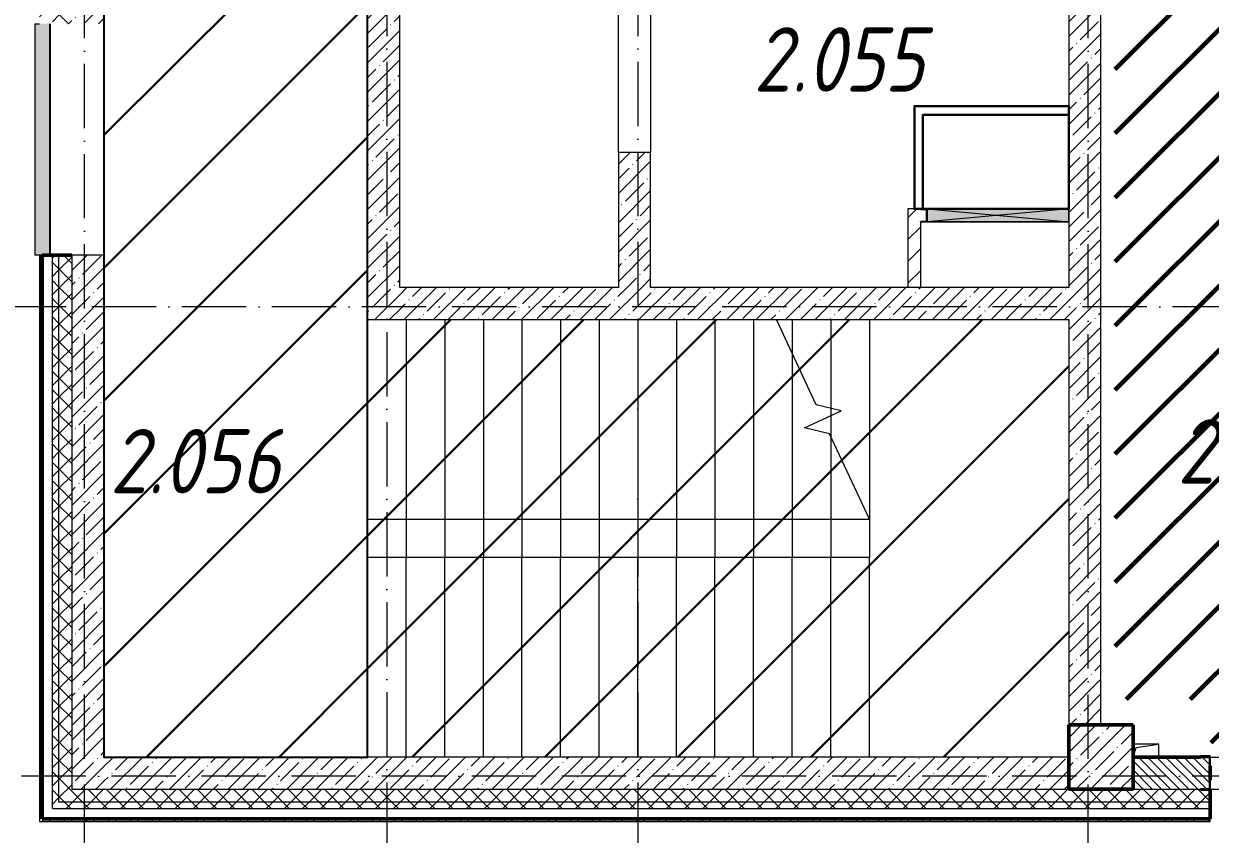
# Model space of a CAD drawing. Header units: millimetres. Extents: x -606178 to 312196, y -19338 to 632709.
# Drawn here: x -267724 to -258501, y 449525 to 455825 of the extents above; entities that cross this region are included whole.
import ezdxf

# ---------------------------------------------------------------- set-up
doc = ezdxf.new("R2010")
doc.units = ezdxf.units.MM
doc.linetypes.add('50_200_ШТРИХ_1Т_ш5_п1_п1_', pattern=[700, 500, -100, 0, -100])
for name, color, linetype, lineweight in [('4) ЛЕстницы', 5, 'Continuous', 30), ('6.4.1) Окр пт с инж. ПТ2.16', 3, 'Continuous', 60), ('A-DETL-GENF-OTLN', 7, 'Continuous', 9), ('A-FLOR-____-OTLN', 7, 'Continuous', 9), ('A-GENM-____-MCUT', 7, 'Continuous', 25), ('A-GENM-____-OTLN', 7, 'Continuous', 9), ('A-GENM-____-OTLN-1', 7, 'Continuous', 25), ('A-GLAZ-____-OTLN', 7, 'Continuous', 9), ('A-WALL-____-MCUT-1', 7, 'Continuous', 9), ('A-WALL-____-MCUT-2', 7, 'Continuous', 50), ('A-WALL-____-MCUT-3', 7, 'Continuous', 9), ('A-WALL-____-OTLN', 7, 'Continuous', 9), ('A-WALL-____-PATT-1', 7, 'Continuous', 9), ('A-WALL-FNSH-MCUT-1', 7, 'Continuous', 9), ('S-COLS-____-MCUT', 7, 'Continuous', 50), ('S-COLS-____-OTLN', 7, 'Continuous', 9), ('S-GRID-____-OTLN-1', 7, '50_200_ШТРИХ_1Т_ш5_п1_п1_', 9), ('S-STRS-____-MBND', 7, 'Continuous', 9), ('S-STRS-____-OTLN-1', 7, 'Continuous', 9), ('Марки помещений', 7, 'Continuous', 9)]:
    doc.layers.add(name, color=color, linetype=linetype, lineweight=lineweight)
doc.layers.add('A-GLAZ-____-OTLN-1', color=7, linetype='Continuous', lineweight=9, true_color=0xc0c0c0)
doc.styles.add('ISOCPEUR_I_3', font='isocpeui.ttf', dxfattribs={"width": 0.85, "height": 2.2})
pattern_1 = [(45, (-264901.3, 451794.26), (-114.0493, 114.0493), []), (45, (-264787.25, 451794.26), (-114.0493, 114.0493), [201.612, -40.322, 3.353, -36.97])]
pattern_2 = [(45, (-264901.3, 451794.26), (-70.71068, 70.71068), []), (135, (-264901.3, 451794.26), (-70.71068, -70.71068), [])]
pattern_3 = [(45, (-264901.3, 451794.26), (-84.8528, 84.8528), [])]
pattern_4 = [(45, (-264901.3, 451794.26), (-85.5366, 85.5366), []), (45, (-264844.28, 451794.26), (-85.5366, 85.5366), [])]
pattern_5 = [(45, (-308161, 388080.6), (-516.365, 516.365), [])]

# ---------------------------------------------------------------- blocks, each defined once
blk = doc.blocks.new('BSC_Колонна _Прямоугольная - 500х500-V84-АР1_План отверстий 2 этажа в осях 1-64_А-ГГ')
at = {"layer": 'S-COLS-____-OTLN'}
h = blk.add_hatch(dxfattribs=at)
h.set_pattern_fill('FP_113', color=256, style=0, pattern_type=2)
h.set_pattern_definition([(45, (-5550, 1668.96), (-114.0493, 114.0493), []), (45, (-5435.95, 1668.96), (-114.0493, 114.0493), [201.613, -40.323, 3.353, -36.97])])
h.paths.add_polyline_path([(-250, -250), (250, -250), (250, 250), (-250, 250)], flags=0)
at = {"layer": 'S-COLS-____-MCUT'}
for p, q in [((250, 250), (-250, 250)), ((-250, 250), (-250, -250)), ((250, -250), (250, 250)), ((-250, -250), (250, -250))]:
    blk.add_line(p, q, dxfattribs=at)
blk = doc.blocks.new('Фахверк_СКБ_Уголок - 250_2700-27497298-АР1_План отверстий 2 этажа в осях 1-64_А-ГГ')
at = {"layer": 'A-GENM-____-MCUT'}
for p, q in [((200, 181), (125, 181)), ((125, 181), (125, 106)), ((125, 106), (131, 106)), ((131, 106), (131, 175)), ((131, 175), (200, 175)), ((200, 175), (200, 181)), ((131, -6), (125, -6)), ((125, -6), (125, -81)), ((125, -81), (200, -81)), ((131, -75), (131, -6)), ((200, -75), (131, -75)), ((200, -81), (200, -75))]:
    blk.add_line(p, q, dxfattribs=at)
blk = doc.blocks.new('AR_Отверстие прямоугольное _в плите_ - AR_Отверстие прямоугольное _в плите_-30510746-АР1_План отверстий 2 этажа в осях 1-64_А-ГГ')
at = {"layer": 'A-GENM-____-OTLN'}
for p, q in [((100, 50), (-100, 50)), ((-100, -50), (-75, 25)), ((-75, 25), (100, 50)), ((100, -50), (100, 50))]:
    blk.add_line(p, q, dxfattribs=at)
blk = doc.blocks.new('Отлив_СКБ - Отлив витража_120_НВФ-31885689-АР1_План отверстий 2 этажа в осях 1-64_А-ГГ')
at = {"layer": 'A-GLAZ-____-OTLN-1'}
for points in [[(1800, 2), (1800, 120), (0, 120), (0, 2), (1103.1, 2)], [(1103.1, 0), (1800, 0), (1800, 2), (0, 2), (0, 0)]]:
    blk.add_hatch(color=256, dxfattribs=at).paths.add_polyline_path(points, flags=0)
at = {"layer": 'A-GLAZ-____-OTLN'}
for p, q in [((0, 83), (0, 120)), ((1800, 120), (0, 120)), ((1800, 120), (1800, 83)), ((0, 2), (1800, 2)), ((1800, 0), (0, 0))]:
    blk.add_line(p, q, dxfattribs=at)
blk = doc.blocks.new('AR_Отверстие прямоугольное _в стене_ - AR_Отверстие прямоугольное _в стене__ОВ-36901919-АР1_План отверстий 2 этажа в осях 1-64_А-ГГ')
at = {"layer": 'A-GLAZ-____-OTLN'}
blk.add_hatch(color=256, dxfattribs=at).paths.add_polyline_path([(-550, -50), (550, -50), (550, 50), (-550, 50)], flags=0)
at = {"layer": 'A-DETL-GENF-OTLN'}
for p, q in [((-550, -50), (-550, 50)), ((-550, 50), (550, 50)), ((550, 50), (-550, -50)), ((-550, 50), (550, -50)), ((550, 50), (-550, 50)), ((-550, 50), (-550, -50)), ((550, 50), (550, -50)), ((550, -50), (550, 50)), ((550, -50), (-550, -50)), ((-550, -50), (550, -50))]:
    blk.add_line(p, q, dxfattribs=at)
blk = doc.blocks.new('154_Фахверк_СКБ_Швеллер - Тип_100_3960-V200-АР1_План отверстий 2 этажа в осях 1-64_А-ГГ')
at = {"layer": 'A-GENM-____-MCUT'}
for p, q in [((125, 50), (175, 50)), ((128, 47), (128, -47)), ((175, 47), (128, 47)), ((175, 50), (175, 47)), ((175, -50), (125, -50)), ((128, -47), (175, -47)), ((175, -47), (175, -50))]:
    blk.add_line(p, q, dxfattribs=at)

msp = doc.modelspace()

# ---------------------------------------------------------------- hatches: boundary and pattern name
at = {"layer": '4) ЛЕстницы'}
h = msp.add_hatch(dxfattribs=at)
h.set_pattern_fill('ANSI31', color=256, scale=230)
h.set_pattern_definition(pattern_5)
h.paths.add_polyline_path([(-267101.3011, 457625.3011), (-265051.3011, 457625.3011), (-265051.3011, 450125.3011), (-267101.3011, 450125.3011)])
h = msp.add_hatch(dxfattribs=at)
h.set_pattern_fill('ANSI31', color=256, scale=230)
h.set_pattern_definition(pattern_5)
h.paths.add_polyline_path([(-265051.3011, 453525.3011), (-259601.3011, 453525.3011), (-259601.3011, 450125.3011), (-265051.3011, 450125.3011)])
at = {"layer": '6.4.1) Окр пт с инж. ПТ2.16'}
h = msp.add_hatch(dxfattribs=at)
h.set_pattern_fill('ANSI31', color=256, scale=111)
h.paths.add_polyline_path([(-254833.3011, 457443.3011), (-256769.3011, 457443.3011), (-256769.3011, 455557.3011), (-254833.3011, 455557.3011)])
h.paths.add_polyline_path([(-257563.3011, 457563.3011), (-258989.3011, 457563.3011), (-258989.3011, 457263.3011), (-259239.3011, 457263.3011), (-259239.3011, 450575.3011), (-258631.3011, 450575.3011), (-258631.3011, 450237.3011), (-255113.3011, 450237.3011), (-255113.3011, 454613.3011), (-258263.3011, 454613.3011), (-258263.3011, 454937.3011), (-257563.3011, 454937.3011)])
h.paths.add_polyline_path([(-250713.3011, 454613.3011), (-251163.3011, 454613.3011), (-251163.3011, 454937.3011), (-250713.3011, 454937.3011), (-250713.3011, 457563.3011), (-252139.3011, 457563.3011), (-252139.3011, 454613.3011), (-254289.3011, 454613.3011), (-254289.3011, 450487.3011), (-253889.3011, 450487.3011), (-253889.3011, 450237.3011), (-251191.3011, 450237.3011), (-251191.3011, 450510.3011), (-250713.3011, 450510.3011)])
at = {"layer": 'A-WALL-____-PATT-1'}
h = msp.add_hatch(dxfattribs=at)
h.set_pattern_fill('FP_3', color=256, style=0, pattern_type=2)
h.set_pattern_definition(pattern_4)
h.paths.add_polyline_path([(-267601.3011, 449625.3011), (-267581.3011, 449625.3011), (-267581.3011, 454025.3011), (-267601.3011, 454025.3011), (-267601.3011, 452530.1677)], flags=0)
h.paths.add_polyline_path([(-267601.3011, 455825.3011), (-267581.3011, 455825.3011), (-267581.3011, 458575.3011), (-267601.3011, 458575.3011), (-267601.3011, 455970.1437)], flags=0)
h.paths.add_polyline_path([(-267581.3011, 460375.3011), (-267581.3011, 461290.3011), (-267601.3011, 461290.3011), (-267601.3011, 460375.3011)], flags=0)
h = msp.add_hatch(dxfattribs=at)
h.set_pattern_fill('FP_1', color=256, style=0, pattern_type=2)
h.set_pattern_definition(pattern_2)
h.paths.add_polyline_path([(-267501.3011, 449725.3011), (-267451.3011, 449725.3011), (-267451.3011, 454025.3011), (-267501.3011, 454025.3011), (-267501.3011, 452530.1677)], flags=0)
h.paths.add_polyline_path([(-267451.3011, 455825.3011), (-267451.3011, 458575.3011), (-267501.3011, 458575.3011), (-267501.3011, 455825.3011)], flags=0)
h.paths.add_polyline_path([(-267451.3011, 460375.3011), (-267451.3011, 461310.3011), (-267501.3011, 461310.3011), (-267501.3011, 460375.3011)], flags=0)
h = msp.add_hatch(dxfattribs=at)
h.set_pattern_fill('FP_1', color=256, style=0, pattern_type=2)
h.set_pattern_definition(pattern_2)
h.paths.add_polyline_path([(-267451.3011, 449775.3011), (-267351.3011, 449775.3011), (-267351.3011, 454025.3011), (-267451.3011, 454025.3011), (-267451.3011, 452530.1677)], flags=0)
h.paths.add_polyline_path([(-267351.3011, 455825.3011), (-267351.3011, 458500.3011), (-267357.3011, 458500.3011), (-267357.3011, 458575.3011), (-267451.3011, 458575.3011), (-267451.3011, 455825.3011)], flags=0)
h.paths.add_polyline_path([(-267357.3011, 460375.3011), (-267357.3011, 460450.3011), (-267351.3011, 460450.3011), (-267351.3011, 461310.3011), (-267451.3011, 461310.3011), (-267451.3011, 460375.3011)], flags=0)
h = msp.add_hatch(dxfattribs=at)
h.set_pattern_fill('FP_25', color=256, style=0, pattern_type=2)
h.set_pattern_definition(pattern_1)
h.paths.add_polyline_path([(-267351.3011, 449875.3011), (-267101.3011, 449875.3011), (-267101.3011, 454025.3011), (-267351.3011, 454025.3011), (-267351.3011, 452530.1677)], flags=0)
h.paths.add_polyline_path([(-267101.3011, 455825.3011), (-267101.3011, 457625.3011), (-267351.3011, 457625.3011), (-267351.3011, 455825.3011)], flags=0)
h = msp.add_hatch(dxfattribs=at)
h.set_pattern_fill('FP_25', color=256, style=0, pattern_type=2)
h.set_pattern_definition(pattern_1)
h.paths.add_polyline_path([(-264914.9907, 453525.3011), (-264801.3011, 453525.3011), (-264801.3011, 457625.3011), (-265051.3011, 457625.3011), (-265051.3011, 453525.3011)], flags=0)
h = msp.add_hatch(dxfattribs=at)
h.set_pattern_fill('FP_25', color=256, style=0, pattern_type=2)
h.set_pattern_definition(pattern_1)
h.paths.add_polyline_path([(-259351.3011, 453775.3011), (-259351.3011, 457375.3011), (-259601.3011, 457375.3011), (-259601.3011, 453775.3011)], flags=0)
h = msp.add_hatch(dxfattribs=at)
h.set_pattern_fill('FP_25', color=256, style=0, pattern_type=2)
h.set_pattern_definition(pattern_1)
h.paths.add_polyline_path([(-263101.3011, 453775.3011), (-262851.3011, 453775.3011), (-262851.3011, 454825.3011), (-263101.3011, 454825.3011)], flags=0)
h.paths.add_polyline_path([(-262851.3011, 456175.3011), (-262851.3011, 456475.3011), (-263101.3011, 456475.3011), (-263101.3011, 456175.3011)], flags=0)
h = msp.add_hatch(dxfattribs=at)
h.set_pattern_fill('FP_4', color=256, style=0, pattern_type=2)
h.set_pattern_definition(pattern_3)
h.paths.add_polyline_path([(-260851.3011, 454285.3011), (-260751.3011, 454285.3011), (-260751.3011, 454288.3011), (-260704.3011, 454289.3881), (-260704.3011, 454382.3011), (-260751.3011, 454382.3011), (-260751.3011, 454385.3011), (-260851.3011, 454385.3011), (-260851.3011, 454288.3011)], flags=0)
h = msp.add_hatch(dxfattribs=at)
h.set_pattern_fill('FP_4', color=256, style=0, pattern_type=2)
h.set_pattern_definition(pattern_3)
h.paths.add_polyline_path([(-260751.3011, 453775.3011), (-260751.3011, 454285.3011), (-260851.3011, 454285.3011), (-260851.3011, 453775.3011)], flags=0)
h = msp.add_hatch(dxfattribs=at)
h.set_pattern_fill('FP_25', color=256, style=0, pattern_type=2)
h.set_pattern_definition(pattern_1)
h.paths.add_polyline_path([(-259351.3011, 453525.3011), (-259351.3011, 453775.3011), (-264801.3011, 453775.3011), (-264801.3011, 453525.3011), (-259601.3011, 453525.3011)], flags=0)
h = msp.add_hatch(dxfattribs=at)
h.set_pattern_fill('FP_25', color=256, style=0, pattern_type=2)
h.set_pattern_definition(pattern_1)
h.paths.add_polyline_path([(-259351.3011, 450375.3011), (-259351.3011, 453525.3011), (-259601.3011, 453525.3011), (-259601.3011, 450375.3011)], flags=0)
h = msp.add_hatch(dxfattribs=at)
h.set_pattern_fill('FP_25', color=256, style=0, pattern_type=2)
h.set_pattern_definition(pattern_1)
h.paths.add_polyline_path([(-259601.3011, 449875.3011), (-259601.3011, 450125.3011), (-267101.3011, 450125.3011), (-267101.3011, 449875.3011), (-259612.5978, 449875.3011)], flags=0)
h = msp.add_hatch(dxfattribs=at)
h.set_pattern_fill('FP_6', color=256, style=0, pattern_type=2)
h.set_pattern_definition([(135, (-264901.3, 451794.26), (-35.35534, -35.35534), [])])
h.paths.add_polyline_path([(-254501.3011, 449875.3011), (-254501.3011, 450125.3011), (-257495.3011, 450125.3011), (-257495.3011, 450056.3011), (-257501.3011, 450056.3011), (-257501.3011, 449944.3011), (-257495.3011, 449944.3011), (-257495.3011, 449875.3011), (-256077.6692, 449875.3011)], flags=0)
h.paths.add_polyline_path([(-258576.3011, 449875.3011), (-258507.3011, 449875.3011), (-258507.3011, 449944.3011), (-258501.3011, 449944.3011), (-258501.3011, 450056.3011), (-258507.3011, 450056.3011), (-258507.3011, 450125.3011), (-259101.3011, 450125.3011), (-259101.3011, 449875.3011)], flags=0)
h = msp.add_hatch(dxfattribs=at)
h.set_pattern_fill('FP_1', color=256, style=0, pattern_type=2)
h.set_pattern_definition(pattern_2)
h.paths.add_polyline_path([(-163651.3011, 449775.3011), (-163651.3011, 449875.3011), (-172676.3011, 449875.3011), (-172676.3011, 449869.3011), (-172751.3011, 449869.3011), (-172751.3011, 449775.3011), (-164151.3011, 449775.3011)], flags=0)
h.paths.add_polyline_path([(-174551.3011, 449775.3011), (-174551.3011, 449869.3011), (-174626.3011, 449869.3011), (-174626.3011, 449875.3011), (-182501.3011, 449875.3011), (-182501.3011, 449775.3011), (-174774.312, 449775.3011)], flags=0)
h.paths.add_polyline_path([(-184001.3011, 449775.3011), (-183501.3011, 449775.3011), (-183501.3011, 449875.3011), (-184626.3011, 449875.3011), (-184626.3011, 449869.3011), (-184701.3011, 449869.3011), (-184701.3011, 449775.3011), (-184626.3011, 449775.3011)], flags=0)
h.paths.add_polyline_path([(-193901.3011, 449775.3011), (-192501.3011, 449775.3011), (-192501.3011, 449875.3011), (-193826.3011, 449875.3011), (-193826.3011, 449869.3011), (-193901.3011, 449869.3011)], flags=0)
h.paths.add_polyline_path([(-196051.3011, 449775.3011), (-195701.3011, 449775.3011), (-195701.3011, 449869.3011), (-195776.3011, 449869.3011), (-195776.3011, 449875.3011), (-196826.3011, 449875.3011), (-196826.3011, 449869.3011), (-196901.3011, 449869.3011), (-196901.3011, 449775.3011), (-196551.3011, 449775.3011)], flags=0)
h.paths.add_polyline_path([(-198701.6042, 449775.3011), (-198701.6042, 449869.3011), (-198776.3011, 449869.3011), (-198776.3011, 449875.3011), (-199826.3011, 449875.3011), (-199826.3011, 449869.3011), (-199901.3011, 449869.3011), (-199901.3011, 449775.3011), (-199518.812, 449775.3011)], flags=0)
h.paths.add_polyline_path([(-201701.3011, 449775.3011), (-201701.3011, 449869.3011), (-201776.3011, 449869.3011), (-201776.3011, 449875.3011), (-202826.3011, 449875.3011), (-202826.3011, 449869.3011), (-202901.3011, 449869.3011), (-202901.3011, 449775.3011), (-202170.0085, 449775.3011)], flags=0)
h.paths.add_polyline_path([(-205551.3011, 449775.3011), (-204701.3011, 449775.3011), (-204701.3011, 449869.3011), (-204776.3011, 449869.3011), (-204776.3011, 449875.3011), (-205826.3011, 449875.3011), (-205826.3011, 449869.3011), (-205901.3011, 449869.3011), (-205901.3115, 449775.3011), (-205704.937, 449775.3011)], flags=0)
h.paths.add_polyline_path([(-211007.3299, 449775.3011), (-210701.3115, 449775.3011), (-210701.3115, 449869.3011), (-210776.3011, 449869.3011), (-210776.3011, 449875.3011), (-211826.3011, 449875.3011), (-211826.3011, 449869.3011), (-211901.3011, 449869.3011), (-211901.3063, 449775.3011), (-211051.3011, 449775.3011)], flags=0)
h.paths.add_polyline_path([(-214901.3011, 449775.3011), (-213701.3063, 449775.3011), (-213701.3063, 449869.3011), (-213776.3011, 449869.3011), (-213776.3011, 449875.3011), (-214826.3011, 449875.3011), (-214826.3011, 449869.3011), (-214901.3011, 449869.3011)], flags=0)
h.paths.add_polyline_path([(-217193.4549, 449775.3011), (-216701.3011, 449775.3011), (-216701.3011, 449869.3011), (-216776.3011, 449869.3011), (-216776.3011, 449875.3011), (-217826.3011, 449875.3011), (-217826.3011, 449869.3011), (-217901.3011, 449869.3011), (-217901.3011, 449775.3011), (-217826.3011, 449775.3011)], flags=0)
h.paths.add_polyline_path([(-219844.6513, 449775.3011), (-219701.3011, 449775.3011), (-219701.3011, 449869.3011), (-219776.3011, 449869.3011), (-219776.3011, 449875.3011), (-220826.3011, 449875.3011), (-220826.3011, 449869.3011), (-220901.3011, 449869.3011), (-220901.3011, 449775.3011), (-220051.3011, 449775.3011)], flags=0)
h.paths.add_polyline_path([(-222701.3011, 449775.3011), (-222701.3011, 449869.3011), (-222776.3011, 449869.3011), (-222776.3011, 449875.3011), (-223826.3011, 449875.3011), (-223826.3011, 449869.3011), (-223901.3011, 449869.3011), (-223901.3011, 449775.3011), (-222776.3011, 449775.3011)], flags=0)
h.paths.add_polyline_path([(-225701.3011, 449775.3011), (-225701.3011, 449869.3011), (-225776.3011, 449869.944), (-225776.3011, 449875.3011), (-227101.3011, 449875.3011), (-227101.3011, 449775.3011), (-225707.3011, 449775.3011)], flags=0)
h.paths.add_polyline_path([(-230101.3011, 449775.3011), (-228901.3011, 449775.3011), (-228901.3011, 449869.3011), (-228976.3011, 449869.3011), (-228976.3011, 449875.3011), (-230101.3011, 449875.3011)], flags=0)
h.paths.add_polyline_path([(-231907.3011, 449775.3011), (-231901.3011, 449775.3011), (-231901.3011, 449869.3011), (-231976.3011, 449869.3011), (-231976.3011, 449875.3011), (-233026.3011, 449875.3011), (-233026.3011, 449869.3011), (-233101.3011, 449869.3011), (-233100.6335, 449775.3011), (-231976.3011, 449775.3011)], flags=0)
h.paths.add_polyline_path([(-234976.3011, 449775.3011), (-234901.3011, 449775.3011), (-234901.3011, 449869.3011), (-234976.3011, 449869.3011), (-234976.3011, 449875.3011), (-236101.3011, 449875.3011), (-236101.3011, 449775.3011), (-235601.3011, 449775.3011)], flags=0)
h.paths.add_polyline_path([(-238601.3011, 449775.3011), (-237901.3011, 449775.3011), (-237901.3011, 449869.3011), (-237976.3011, 449869.3011), (-237976.3011, 449875.3011), (-239101.3011, 449875.3011), (-239101.3011, 449775.3011)], flags=0)
h.paths.add_polyline_path([(-240901.3011, 449775.3011), (-240901.3011, 449869.3011), (-240976.3011, 449869.3011), (-240976.3011, 449875.3011), (-242026.3011, 449875.3011), (-242026.3011, 449869.3011), (-242101.3011, 449869.3011), (-242101.3011, 449775.3011), (-241937.9549, 449775.3011)], flags=0)
h.paths.add_polyline_path([(-243976.3011, 449775.3011), (-243901.3011, 449775.3011), (-243901.3011, 449869.3011), (-243976.3011, 449869.3011), (-243976.3011, 449875.3011), (-245101.3011, 449875.3011), (-245101.3011, 449775.3011), (-244589.1514, 449775.3011)], flags=0)
h.paths.add_polyline_path([(-248101.3011, 449775.3011), (-246901.3011, 449775.3011), (-246901.3011, 449869.3011), (-246976.3011, 449869.3011), (-246976.3011, 449875.3011), (-248101.3011, 449875.3011)], flags=0)
h.paths.add_polyline_path([(-249901.3011, 449775.3011), (-249901.3011, 449869.3011), (-249976.3011, 449869.3011), (-249976.3011, 449875.3011), (-251026.3011, 449875.3011), (-251026.3011, 449869.3011), (-251101.3011, 449869.3011), (-251101.3011, 449775.3011), (-250001.3011, 449775.3011)], flags=0)
h.paths.add_polyline_path([(-252101.3011, 449775.3011), (-252101.3011, 449869.3011), (-252176.3011, 449869.3011), (-252176.3011, 449875.3011), (-257426.3011, 449875.3011), (-257426.3011, 449869.3011), (-257501.3011, 449869.3011), (-257501.3011, 449775.3011), (-252542.7406, 449775.3011)], flags=0)
h.paths.add_polyline_path([(-259601.3011, 449775.3011), (-258501.3011, 449775.3011), (-258501.3011, 449869.3011), (-258576.3011, 449869.3011), (-258576.3011, 449875.3011), (-267351.3011, 449875.3011), (-267351.3011, 449775.3011), (-259612.5978, 449775.3011)], flags=0)
h = msp.add_hatch(dxfattribs=at)
h.set_pattern_fill('FP_1', color=256, style=0, pattern_type=2)
h.set_pattern_definition(pattern_2)
h.paths.add_polyline_path([(-163651.3011, 449725.3011), (-163551.3011, 449725.3011), (-163551.3011, 449775.3011), (-172751.3011, 449775.3011), (-172751.3011, 449725.3011), (-164169.5263, 449725.3011)], flags=0)
h.paths.add_polyline_path([(-175658.0441, 449725.3011), (-174551.3011, 449725.3011), (-174551.3011, 449775.3011), (-182501.3011, 449775.3011), (-182501.3011, 449725.3011), (-176541.7763, 449725.3011)], flags=0)
h.paths.add_polyline_path([(-184701.3011, 449725.3011), (-183501.3011, 449725.3011), (-183501.3011, 449775.3011), (-184701.3011, 449775.3011)], flags=0)
h.paths.add_polyline_path([(-192501.3011, 449725.3011), (-192501.3011, 449775.3011), (-193901.3011, 449775.3011), (-193901.3011, 449725.3011), (-193332.687, 449725.3011)], flags=0)
h.paths.add_polyline_path([(-195701.3011, 449725.3011), (-195701.3011, 449775.3011), (-196901.3011, 449775.3011), (-196901.3011, 449725.3011), (-195983.8834, 449725.3011)], flags=0)
h.paths.add_polyline_path([(-199518.812, 449725.3011), (-198701.6042, 449725.3011), (-198701.6042, 449775.3011), (-199901.3011, 449775.3011), (-199901.3011, 449725.3011)], flags=0)
h.paths.add_polyline_path([(-201701.3011, 449725.3011), (-201701.3011, 449775.3011), (-202901.3011, 449775.3011), (-202901.3011, 449725.3011), (-202170.0085, 449725.3011)], flags=0)
h.paths.add_polyline_path([(-204821.2049, 449725.3011), (-204701.3011, 449725.3011), (-204701.3011, 449775.3011), (-205901.3115, 449775.3011), (-205901.3115, 449725.3011), (-205704.937, 449725.3011)], flags=0)
h.paths.add_polyline_path([(-210701.3115, 449725.3011), (-210701.3115, 449775.3011), (-211901.3063, 449775.3011), (-211901.3063, 449725.3011), (-211007.3299, 449725.3011)], flags=0)
h.paths.add_polyline_path([(-213701.3063, 449725.3011), (-213701.3063, 449775.3011), (-214901.3011, 449775.3011), (-214901.3011, 449725.3011), (-214542.2585, 449725.3011)], flags=0)
h.paths.add_polyline_path([(-217901.3011, 449725.3011), (-216701.3011, 449725.3011), (-216701.3011, 449775.3011), (-217901.3011, 449775.3011)], flags=0)
h.paths.add_polyline_path([(-219844.6513, 449725.3011), (-219701.3011, 449725.3011), (-219701.3011, 449775.3011), (-220901.3011, 449775.3011), (-220901.3011, 449725.3011), (-220728.3835, 449725.3011)], flags=0)
h.paths.add_polyline_path([(-222701.3011, 449725.3011), (-222701.3011, 449775.3011), (-223901.3011, 449775.3011), (-223901.3011, 449725.3011), (-223379.5799, 449725.3011)], flags=0)
h.paths.add_polyline_path([(-226030.7763, 449725.3011), (-225701.3011, 449725.3011), (-225701.3011, 449775.3011), (-227101.3011, 449775.3011), (-227101.3011, 449725.3011), (-226914.5085, 449725.3011)], flags=0)
h.paths.add_polyline_path([(-228901.3011, 449725.3011), (-228901.3011, 449775.3011), (-230101.3011, 449775.3011), (-230101.3011, 449725.3011), (-229565.7049, 449725.3011)], flags=0)
h.paths.add_polyline_path([(-231901.3011, 449725.3011), (-231901.3011, 449775.3011), (-233101.3011, 449775.3011), (-233100.6335, 449725.3011)], flags=0)
h.paths.add_polyline_path([(-234901.3011, 449725.3011), (-234901.3011, 449775.3011), (-236101.3011, 449775.3011), (-236101.3011, 449725.3011)], flags=0)
h.paths.add_polyline_path([(-239101.3011, 449725.3011), (-237901.3011, 449725.3011), (-237901.3011, 449775.3011), (-239101.3011, 449775.3011)], flags=0)
h.paths.add_polyline_path([(-240901.3011, 449725.3011), (-240901.3011, 449775.3011), (-242101.3011, 449775.3011), (-242101.3011, 449725.3011), (-241937.9549, 449725.3011)], flags=0)
h.paths.add_polyline_path([(-243901.3011, 449725.3011), (-243901.3011, 449775.3011), (-245101.3011, 449775.3011), (-245101.3011, 449725.3011), (-244589.1514, 449725.3011)], flags=0)
h.paths.add_polyline_path([(-246901.3011, 449725.3011), (-246901.3011, 449775.3011), (-248101.3011, 449775.3011), (-248101.3011, 449725.3011), (-247240.3478, 449725.3011)], flags=0)
h.paths.add_polyline_path([(-249901.3011, 449725.3011), (-249901.3011, 449775.3011), (-251101.3011, 449775.3011), (-251101.3011, 449725.3011), (-250775.2764, 449725.3011)], flags=0)
h.paths.add_polyline_path([(-252101.3011, 449725.3011), (-252101.3011, 449775.3011), (-257501.3011, 449775.3011), (-257501.3011, 449725.3011), (-252542.7406, 449725.3011)], flags=0)
h.paths.add_polyline_path([(-258501.3011, 449725.3011), (-258501.3011, 449775.3011), (-267451.3011, 449775.3011), (-267451.3011, 449725.3011), (-259612.5978, 449725.3011)], flags=0)
h = msp.add_hatch(dxfattribs=at)
h.set_pattern_fill('FP_3', color=256, style=0, pattern_type=2)
h.set_pattern_definition(pattern_4)
h.paths.add_polyline_path([(-227100.3011, 449625.3011), (-226586.3011, 449625.3011), (-226586.3011, 449645.3011), (-227100.3011, 449645.3011)], flags=0)
h.paths.add_polyline_path([(-229565.7049, 449625.3011), (-228901.3011, 449625.3011), (-228901.3011, 449645.3011), (-230101.3011, 449645.3011), (-230101.3011, 449625.3011)], flags=0)
h.paths.add_polyline_path([(-231901.3011, 449625.3011), (-231901.3011, 449645.3011), (-233100.3011, 449645.3011), (-233100.3011, 449625.3011)], flags=0)
h.paths.add_polyline_path([(-234901.3011, 449625.3011), (-234901.3011, 449645.3011), (-236101.3011, 449645.3011), (-236101.3011, 449625.3011)], flags=0)
h.paths.add_polyline_path([(-238403.0263, 449625.3011), (-237901.3011, 449625.3011), (-237901.3011, 449645.3011), (-239100.3011, 449645.3011), (-239100.3011, 449625.3011)], flags=0)
h.paths.add_polyline_path([(-240901.3011, 449625.3011), (-240901.3011, 449645.3011), (-242101.3011, 449645.3011), (-242101.3011, 449625.3011), (-241937.9549, 449625.3011)], flags=0)
h.paths.add_polyline_path([(-244589.1514, 449625.3011), (-243901.3011, 449625.3011), (-243901.3011, 449645.3011), (-245101.3011, 449645.3011), (-245101.3011, 449625.3011)], flags=0)
h.paths.add_polyline_path([(-247240.3478, 449625.3011), (-246901.3011, 449625.3011), (-246901.3011, 449645.3011), (-248101.3011, 449645.3011), (-248101.3011, 449625.3011)], flags=0)
h.paths.add_polyline_path([(-250775.2764, 449625.3011), (-249901.3011, 449625.3011), (-249901.3011, 449645.3011), (-251101.3011, 449645.3011), (-251101.3011, 449625.3011)], flags=0)
h.paths.add_polyline_path([(-252542.7406, 449625.3011), (-252101.3011, 449625.3011), (-252101.3011, 449645.3011), (-257501.3011, 449645.3011), (-257501.3011, 449625.3011), (-254310.2049, 449625.3011)], flags=0)
h.paths.add_polyline_path([(-259612.5978, 449625.3011), (-258501.3011, 449625.3011), (-258501.3011, 449645.3011), (-267581.3011, 449645.3011), (-267581.3011, 449625.3011), (-261380.0621, 449625.3011)], flags=0)

# ---------------------------------------------------------------- linework, layer by layer
msp.add_lwpolyline([(-265051.3011, 457625.3011), (-267101.3011, 457625.3011), (-267101.3011, 450125.3011), (-265051.3011, 450125.3011)], close=True)
at = {"lineweight": 30}
for points in [[(-259601.3011, 454385.3011), (-260801.3011, 454385.3011), (-260801.3011, 455185.3011), (-259601.3011, 455185.3011)], [(-259601.3011, 454385.3011), (-260735.5968, 454385.3011), (-260735.5968, 455115.8355), (-259601.3011, 455115.8355)]]:
    msp.add_lwpolyline(points, close=True, dxfattribs=at)
at = {"layer": 'A-FLOR-____-OTLN'}
msp.add_line((-265051.3011, 450125.3011), (-265051.3011, 451975.3011), dxfattribs=at)
at = {"layer": 'A-WALL-____-MCUT-1'}
for p, q in [((-265051.3011, 457625.3011), (-265051.3011, 453525.3011)), ((-259601.3011, 457375.3011), (-259601.3011, 454385.3011)), ((-259351.3011, 450375.3011), (-259351.3011, 457375.3011)), ((-264801.3011, 453775.3011), (-264801.3011, 456475.3011)), ((-263101.3011, 454825.3011), (-263101.3011, 453775.3011)), ((-262851.3011, 454825.3011), (-263101.3011, 454825.3011)), ((-262851.3011, 453775.3011), (-262851.3011, 454825.3011)), ((-259601.3011, 454285.3011), (-259601.3011, 453775.3011)), ((-267101.3011, 454025.3011), (-267351.3011, 454025.3011)), ((-267351.3011, 454025.3011), (-267351.3011, 449875.3011)), ((-267101.3011, 450125.3011), (-267101.3011, 454025.3011)), ((-263101.3011, 453775.3011), (-264801.3011, 453775.3011)), ((-259601.3011, 453775.3011), (-262851.3011, 453775.3011)), ((-265051.3011, 453525.3011), (-259601.3011, 453525.3011)), ((-259601.3011, 453525.3011), (-259601.3011, 450375.3011)), ((-259601.3011, 450125.3011), (-267101.3011, 450125.3011)), ((-267351.3011, 449875.3011), (-259601.3011, 449875.3011))]:
    msp.add_line(p, q, dxfattribs=at)
at = {"layer": 'A-WALL-____-MCUT-2'}
for p, q in [((-267581.3011, 449645.3011), (-267581.3011, 454025.3011)), ((-267351.3011, 454025.3011), (-267581.3011, 454025.3011)), ((-258576.3011, 450125.3011), (-259101.3011, 450125.3011)), ((-258501.3011, 449944.3011), (-258501.3011, 450056.3011)), ((-258501.3011, 449645.3011), (-258501.3011, 449869.3011)), ((-267581.3011, 449645.3011), (-258501.3011, 449645.3011))]:
    msp.add_line(p, q, dxfattribs=at)
at = {"layer": 'A-WALL-____-MCUT-3'}
for p, q in [((-267501.3011, 449725.3011), (-267501.3011, 454025.3011)), ((-267451.3011, 449775.3011), (-267451.3011, 454025.3011)), ((-259101.3011, 449875.3011), (-258576.3011, 449875.3011)), ((-267501.3011, 449725.3011), (-258501.3011, 449725.3011)), ((-258501.3011, 449775.3011), (-267451.3011, 449775.3011))]:
    msp.add_line(p, q, dxfattribs=at)
at = {"layer": 'A-WALL-____-OTLN'}
for p, q in [((-263101.3011, 454825.3011), (-263101.3011, 456175.3011)), ((-262851.3011, 456175.3011), (-262851.3011, 454825.3011)), ((-267101.3011, 455825.3011), (-267101.3011, 454025.3011)), ((-258501.3011, 450125.3011), (-257501.3011, 450125.3011)), ((-258501.3011, 449875.3011), (-257501.3011, 449875.3011))]:
    msp.add_line(p, q, dxfattribs=at)
at = {"layer": 'A-WALL-FNSH-MCUT-1'}
for p, q in [((-260751.3011, 454385.3011), (-260851.3011, 454385.3011)), ((-260851.3011, 454385.3011), (-260851.3011, 453775.3011)), ((-260751.3011, 453775.3011), (-260751.3011, 454285.3011)), ((-267601.3011, 454025.3011), (-267601.3011, 449625.3011)), ((-267581.3011, 454025.3011), (-267601.3011, 454025.3011)), ((-267601.3011, 449625.3011), (-258501.3011, 449625.3011)), ((-258501.3011, 449625.3011), (-258501.3011, 449645.3011))]:
    msp.add_line(p, q, dxfattribs=at)
at = {"layer": 'S-GRID-____-OTLN-1'}
for p, q in [((-267251.3011, 447311.6528), (-267251.3011, 501675.2188)), ((-259451.3011, 447311.6528), (-259451.3011, 501675.2188)), ((-264901.3011, 458329.2751), (-264901.3011, 447311.6528)), ((-262951.3011, 458329.2751), (-262951.3011, 447311.6528)), ((-160980.2414, 453625.3011), (-269570.0713, 453625.3011)), ((-160826.8945, 449975.3011), (-269570.0713, 449975.3011)), ((-160826.8945, 449975.3011), (-269570.0713, 449975.3011))]:
    msp.add_line(p, q, dxfattribs=at)
at = {"layer": 'S-STRS-____-MBND'}
for p, q in [((-261565.5168, 452863.5896), (-261874.0779, 453525.3011)), ((-261371.0789, 452816.3352), (-261565.5168, 452863.5896)), ((-261654.3001, 452684.267), (-261371.0789, 452816.3352)), ((-261459.8622, 452637.0127), (-261654.3001, 452684.267)), ((-261151.3011, 451975.3011), (-261459.8622, 452637.0127))]:
    msp.add_line(p, q, dxfattribs=at)
at = {"layer": 'S-STRS-____-OTLN-1'}
for p, q in [((-265051.3011, 453525.3011), (-265051.3011, 451975.3011)), ((-265051.3011, 453525.3011), (-265051.3011, 451975.3011)), ((-264751.3011, 453525.3011), (-264751.3011, 451975.3011)), ((-264751.3011, 453525.3011), (-264751.3011, 451975.3011)), ((-264451.3011, 453525.3011), (-264451.3011, 451975.3011)), ((-264451.3011, 453525.3011), (-264451.3011, 451975.3011)), ((-264151.3011, 453525.3011), (-264151.3011, 451975.3011)), ((-264151.3011, 453525.3011), (-264151.3011, 451975.3011)), ((-263851.3011, 453525.3011), (-263851.3011, 451975.3011)), ((-263851.3011, 453525.3011), (-263851.3011, 451975.3011)), ((-263551.3011, 453525.3011), (-263551.3011, 451975.3011)), ((-263551.3011, 453525.3011), (-263551.3011, 451975.3011)), ((-263251.3011, 453525.3011), (-263251.3011, 451975.3011)), ((-263251.3011, 453525.3011), (-263251.3011, 451975.3011)), ((-262951.3011, 453525.3011), (-262951.3011, 451975.3011)), ((-262951.3011, 453525.3011), (-262951.3011, 451975.3011)), ((-262651.3011, 453525.3011), (-262651.3011, 451975.3011)), ((-262651.3011, 453525.3011), (-262651.3011, 451975.3011)), ((-262351.3011, 453525.3011), (-262351.3011, 451975.3011)), ((-262351.3011, 453525.3011), (-262351.3011, 451975.3011)), ((-262051.3011, 453525.3011), (-262051.3011, 451975.3011)), ((-262051.3011, 453525.3011), (-262051.3011, 451975.3011)), ((-261751.3011, 453525.3011), (-261751.3011, 453262.0053)), ((-261751.3011, 453525.3011), (-261751.3011, 453262.0053)), ((-261451.3011, 453525.3011), (-261451.3011, 452835.8317)), ((-261451.3011, 453525.3011), (-261451.3011, 452835.8317)), ((-261151.3011, 453525.3011), (-261151.3011, 451675.3011)), ((-261151.3011, 453525.3011), (-261151.3011, 451675.3011)), ((-261751.3011, 453262.0053), (-261751.3011, 451975.3011)), ((-261751.3011, 453262.0053), (-261751.3011, 451975.3011)), ((-261451.3011, 452835.8317), (-261451.3011, 452778.927)), ((-261451.3011, 452835.8317), (-261451.3011, 452778.927)), ((-261451.3011, 452778.927), (-261451.3011, 452618.6532)), ((-261451.3011, 452778.927), (-261451.3011, 452618.6532)), ((-261451.3011, 452618.6532), (-261451.3011, 451975.3011)), ((-261451.3011, 452618.6532), (-261451.3011, 451975.3011)), ((-265051.3011, 451975.3011), (-264751.3011, 451975.3011)), ((-264751.3011, 451975.3011), (-264751.3011, 451675.3011)), ((-264751.3011, 451975.3011), (-264751.3011, 451675.3011)), ((-264751.3011, 451975.3011), (-264451.3011, 451975.3011)), ((-264451.3011, 451975.3011), (-264451.3011, 451675.3011)), ((-264451.3011, 451975.3011), (-264451.3011, 451675.3011)), ((-264451.3011, 451975.3011), (-264151.3011, 451975.3011)), ((-264151.3011, 451975.3011), (-264151.3011, 451675.3011)), ((-264151.3011, 451975.3011), (-264151.3011, 451675.3011)), ((-264151.3011, 451975.3011), (-263851.3011, 451975.3011)), ((-263851.3011, 451975.3011), (-263851.3011, 451675.3011)), ((-263851.3011, 451975.3011), (-263851.3011, 451675.3011)), ((-263851.3011, 451975.3011), (-263551.3011, 451975.3011)), ((-263551.3011, 451975.3011), (-263551.3011, 451675.3011)), ((-263551.3011, 451975.3011), (-263551.3011, 451675.3011)), ((-263551.3011, 451975.3011), (-263251.3011, 451975.3011)), ((-263251.3011, 451975.3011), (-263251.3011, 451675.3011)), ((-263251.3011, 451975.3011), (-263251.3011, 451675.3011)), ((-263251.3011, 451975.3011), (-262951.3011, 451975.3011)), ((-262951.3011, 451975.3011), (-262951.3011, 451675.3011)), ((-262951.3011, 451975.3011), (-262951.3011, 451675.3011)), ((-262951.3011, 451975.3011), (-262651.3011, 451975.3011)), ((-262651.3011, 451975.3011), (-262651.3011, 451675.3011)), ((-262651.3011, 451975.3011), (-262651.3011, 451675.3011)), ((-262651.3011, 451975.3011), (-262351.3011, 451975.3011)), ((-262351.3011, 451975.3011), (-262351.3011, 451675.3011)), ((-262351.3011, 451975.3011), (-262351.3011, 451675.3011)), ((-262351.3011, 451975.3011), (-262051.3011, 451975.3011)), ((-262051.3011, 451975.3011), (-262051.3011, 451675.3011)), ((-262051.3011, 451975.3011), (-262051.3011, 451675.3011)), ((-262051.3011, 451975.3011), (-261751.3011, 451975.3011)), ((-261751.3011, 451975.3011), (-261751.3011, 451675.3011)), ((-261751.3011, 451975.3011), (-261751.3011, 451675.3011)), ((-261751.3011, 451975.3011), (-261451.3011, 451975.3011)), ((-261451.3011, 451975.3011), (-261451.3011, 451675.3011)), ((-261451.3011, 451975.3011), (-261451.3011, 451675.3011)), ((-261451.3011, 451975.3011), (-261151.3011, 451975.3011)), ((-265051.3011, 450125.3011), (-265051.3011, 451675.3011)), ((-264751.3011, 451675.3011), (-265051.3011, 451675.3011)), ((-264451.3011, 451675.3011), (-264751.3011, 451675.3011)), ((-264751.3011, 450125.3011), (-264751.3011, 451675.3011)), ((-264751.3011, 450125.3011), (-264751.3011, 451675.3011)), ((-264151.3011, 451675.3011), (-264451.3011, 451675.3011)), ((-264451.3011, 450125.3011), (-264451.3011, 451675.3011)), ((-264451.3011, 450125.3011), (-264451.3011, 451675.3011)), ((-263851.3011, 451675.3011), (-264151.3011, 451675.3011)), ((-264151.3011, 450125.3011), (-264151.3011, 451675.3011)), ((-264151.3011, 450125.3011), (-264151.3011, 451675.3011)), ((-263551.3011, 451675.3011), (-263851.3011, 451675.3011)), ((-263851.3011, 450125.3011), (-263851.3011, 451675.3011)), ((-263851.3011, 450125.3011), (-263851.3011, 451675.3011)), ((-263251.3011, 451675.3011), (-263551.3011, 451675.3011)), ((-263551.3011, 450125.3011), (-263551.3011, 451675.3011)), ((-263551.3011, 450125.3011), (-263551.3011, 451675.3011)), ((-262951.3011, 451675.3011), (-263251.3011, 451675.3011)), ((-263251.3011, 450125.3011), (-263251.3011, 451675.3011)), ((-263251.3011, 450125.3011), (-263251.3011, 451675.3011)), ((-262651.3011, 451675.3011), (-262951.3011, 451675.3011)), ((-262951.3011, 450125.3011), (-262951.3011, 451675.3011)), ((-262951.3011, 450125.3011), (-262951.3011, 451675.3011)), ((-262351.3011, 451675.3011), (-262651.3011, 451675.3011)), ((-262651.3011, 450125.3011), (-262651.3011, 451675.3011)), ((-262651.3011, 450125.3011), (-262651.3011, 451675.3011)), ((-262051.3011, 451675.3011), (-262351.3011, 451675.3011)), ((-262351.3011, 450125.3011), (-262351.3011, 451675.3011)), ((-262351.3011, 450125.3011), (-262351.3011, 451675.3011)), ((-261751.3011, 451675.3011), (-262051.3011, 451675.3011)), ((-262051.3011, 450125.3011), (-262051.3011, 451675.3011)), ((-262051.3011, 450125.3011), (-262051.3011, 451675.3011)), ((-261451.3011, 451675.3011), (-261751.3011, 451675.3011)), ((-261751.3011, 450125.3011), (-261751.3011, 451675.3011)), ((-261751.3011, 450125.3011), (-261751.3011, 451675.3011)), ((-261151.3011, 451675.3011), (-261451.3011, 451675.3011)), ((-261451.3011, 450125.3011), (-261451.3011, 451675.3011)), ((-261451.3011, 450125.3011), (-261451.3011, 451675.3011)), ((-261151.3011, 450125.3011), (-261151.3011, 451675.3011)), ((-261151.3011, 450125.3011), (-261151.3011, 451675.3011))]:
    msp.add_line(p, q, dxfattribs=at)

# ---------------------------------------------------------------- block references
at = {"layer": 'A-GENM-____-OTLN'}
msp.add_blockref('AR_Отверстие прямоугольное _в плите_ - AR_Отверстие прямоугольное _в плите_-30510746-АР1_План отверстий 2 этажа в осях 1-64_А-ГГ', (-259001.3011, 450175.3011), dxfattribs=at)
at = {"layer": 'A-GENM-____-OTLN-1', "rotation": 180}
for name, p in [('154_Фахверк_СКБ_Швеллер - Тип_100_3960-V200-АР1_План отверстий 2 этажа в осях 1-64_А-ГГ', (-260576.3011, 454335.3011)), ('Фахверк_СКБ_Уголок - 250_2700-27497298-АР1_План отверстий 2 этажа в осях 1-64_А-ГГ', (-258376.3011, 450050.3011))]:
    msp.add_blockref(name, p, dxfattribs=at)
at = {"layer": 'A-GLAZ-____-OTLN', "rotation": 90}
msp.add_blockref('Отлив_СКБ - Отлив витража_120_НВФ-31885689-АР1_План отверстий 2 этажа в осях 1-64_А-ГГ', (-267518.3011, 454025.3011), dxfattribs=at)
at = {"layer": 'A-GLAZ-____-OTLN'}
msp.add_blockref('AR_Отверстие прямоугольное _в стене_ - AR_Отверстие прямоугольное _в стене__ОВ-36901919-АР1_План отверстий 2 этажа в осях 1-64_А-ГГ', (-260151.3011, 454335.3011), dxfattribs=at)
at = {"layer": 'S-COLS-____-OTLN'}
msp.add_blockref('BSC_Колонна _Прямоугольная - 500х500-V84-АР1_План отверстий 2 этажа в осях 1-64_А-ГГ', (-259351.3011, 450125.3011), dxfattribs=at)

# ---------------------------------------------------------------- texts
at = {"layer": 'Марки помещений', "char_height": 500, "attachment_point": 1, "style": 'ISOCPEUR_I_3'}
for s, insert, width in [('2.055', (-262051.4582, 455797.658), 785.65375), ('2.054', (-258757.4619, 452750.5857), 817.72125), ('2.056', (-267054.0879, 452674.983), 785.65375)]:
    msp.add_mtext(s, dxfattribs=dict(at, insert=insert, width=width))

doc.saveas('drawing.dxf')
